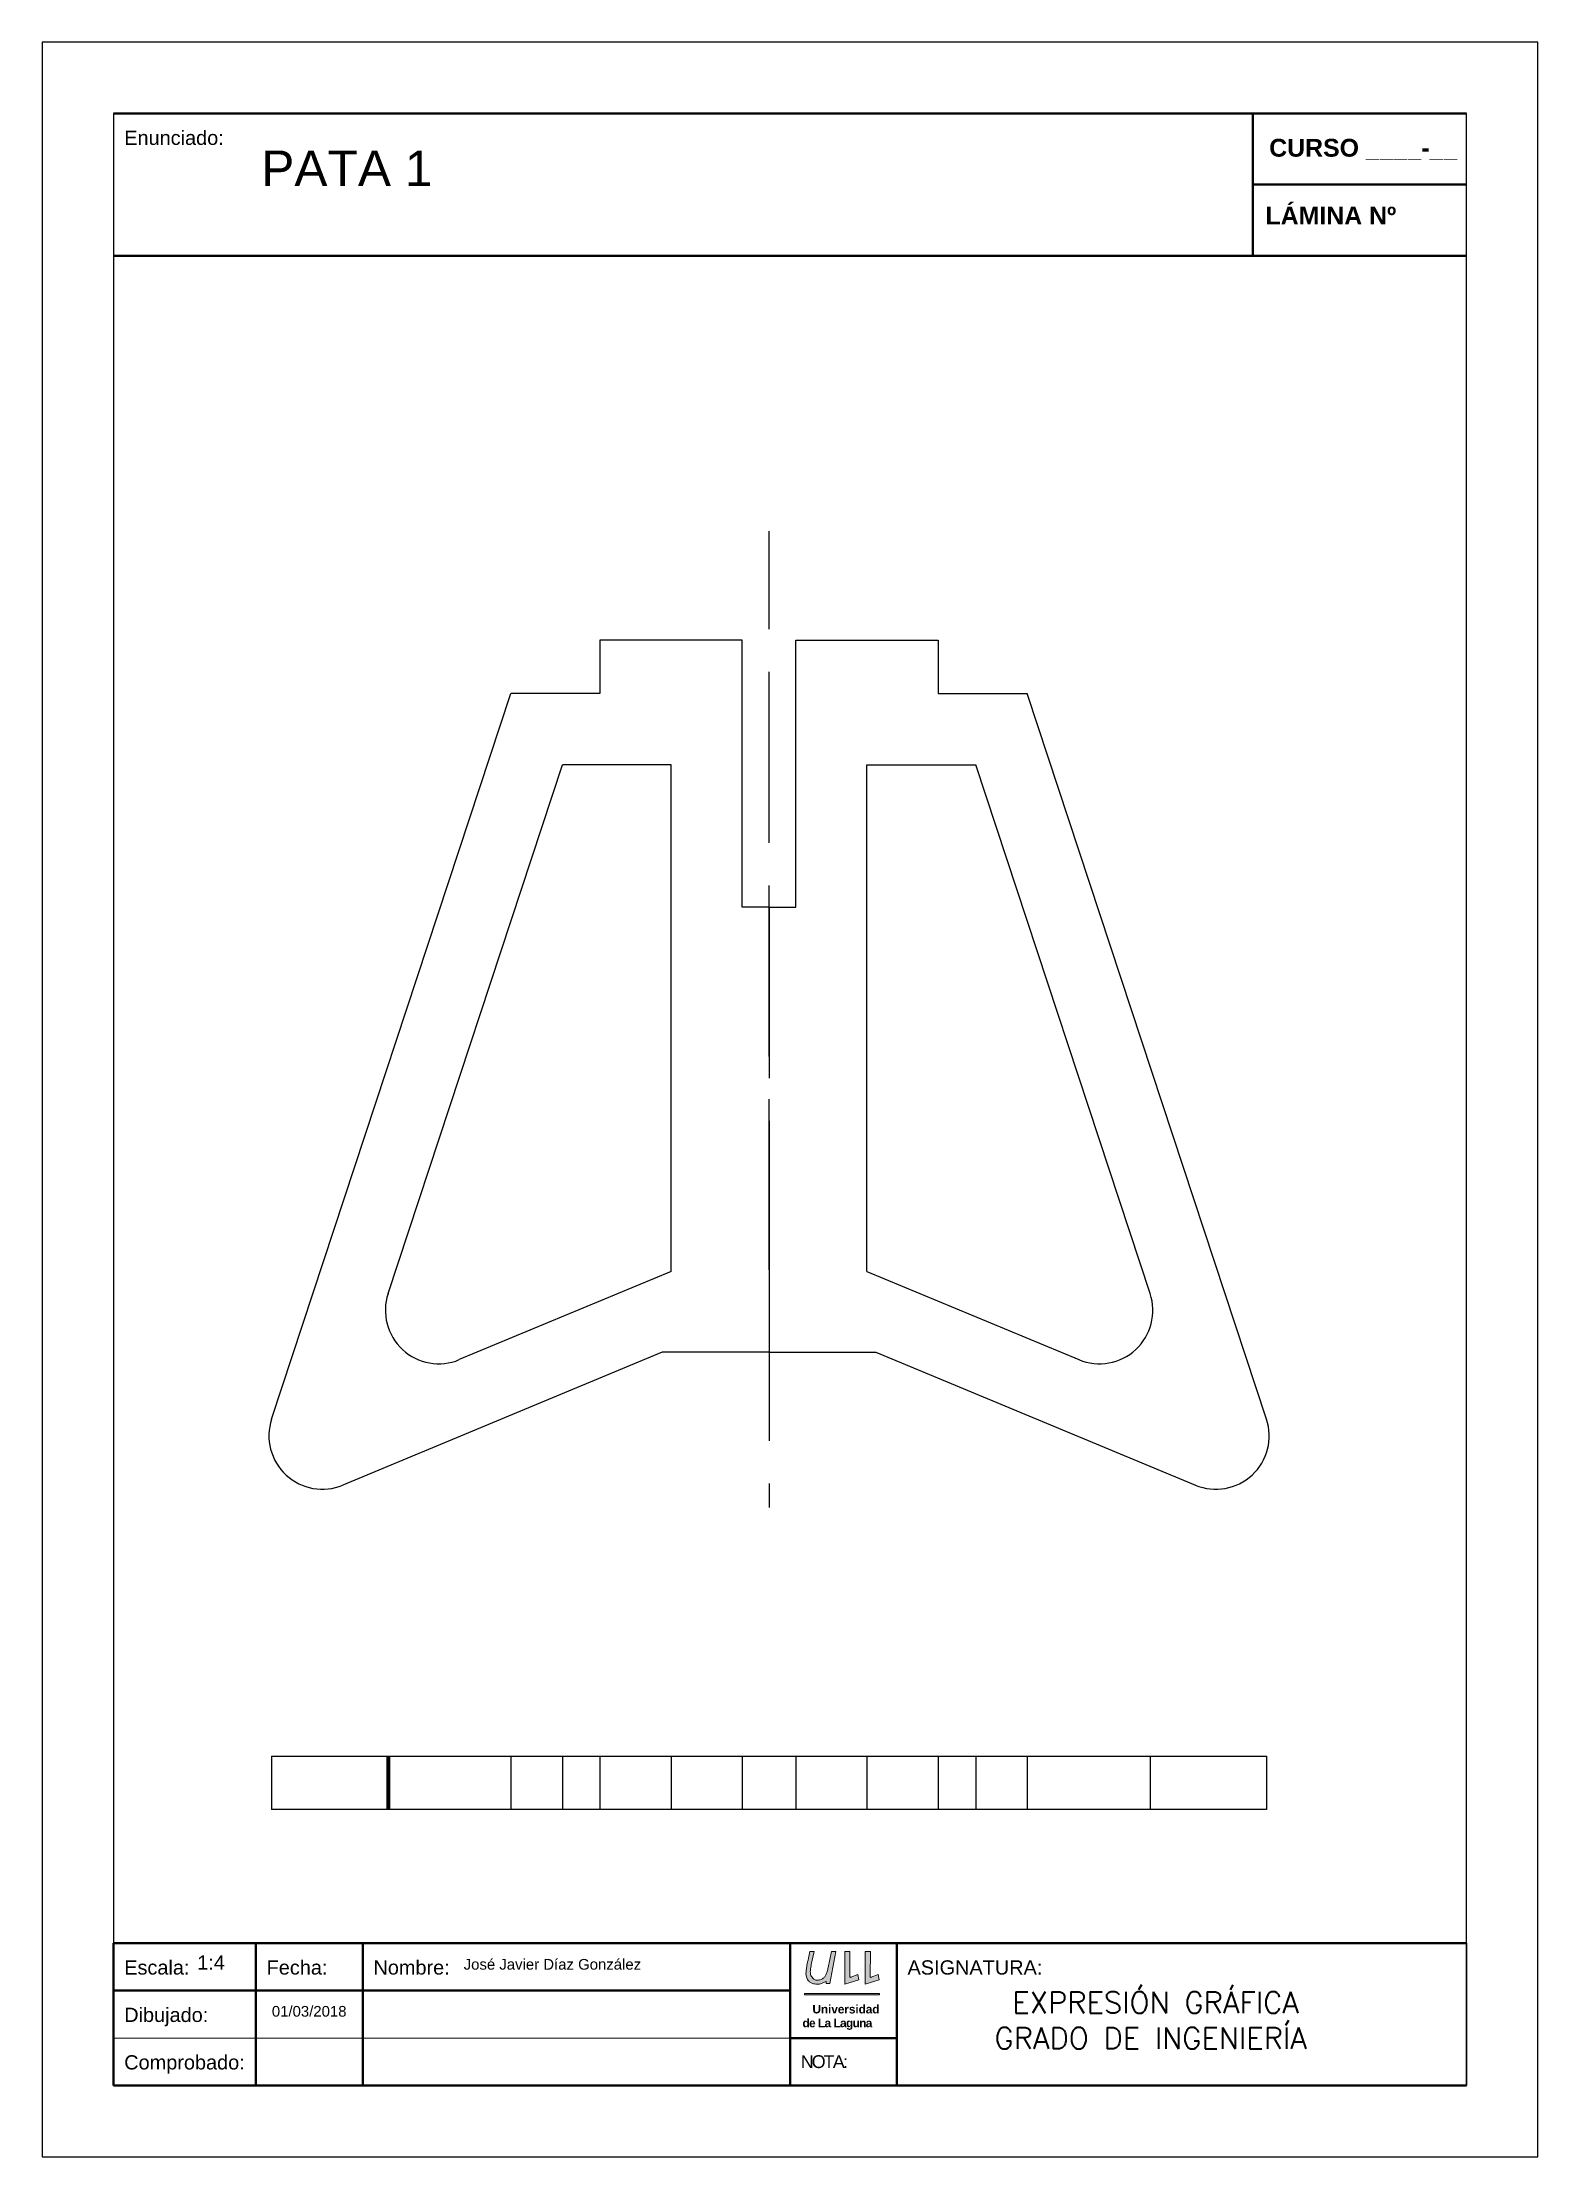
# Paper-space layout 'Pata 1 (Papel A4)' of a CAD drawing. Header units: millimetres. Extents: x -1 to 209, y -1 to 296.
# The model-space entities are those that its viewports show. They can reach past a viewport. Long polylines and large blocks are cut down to what shows.
import ezdxf

# ---------------------------------------------------------------- set-up
doc = ezdxf.new("R2010")
doc.units = ezdxf.units.MM
doc.linetypes.add('ACISOTGB', pattern=[9, 4, -1, 1, -1, 1, -1])
doc.linetypes.add('AM_ISO02W050', pattern=[7.5, 6, -1.5])
doc.layers.add('1_FORMATO-CARATULA', color=7, linetype='Continuous')
doc.styles.add('Arial', font='arial.ttf')
doc.styles.add('Notas', font='arial.ttf', dxfattribs={"height": 3})
doc.styles.add('ROMANS', font='ROMANS.SHX', dxfattribs={"oblique": 15})

# ---------------------------------------------------------------- blocks, each defined once
blk = doc.blocks.new('LOGO ULL')
at = {"layer": '1_FORMATO-CARATULA', "lineweight": 5}
h = blk.add_hatch(color=223, dxfattribs=at)
h.dxf.hatch_style = 1
edge = h.paths.add_edge_path()
edge.add_line((3.27, 6.08), (3.26, 1.47))
edge.add_line((3.26, 1.47), (5.22, 2.12))
edge.add_line((5.22, 2.12), (5.08, 2.86))
edge.add_line((5.08, 2.86), (4.11, 2.46))
edge.add_arc((4.07, 2.55), 0.1, 179.522, 292.6459, ccw=False)
edge.add_line((3.97, 2.55), (4, 6.09))
edge.add_line((4, 6.09), (3.27, 6.08))
edge = h.paths.add_edge_path()
edge.add_line((0.39, 6.08), (0.39, 1.47))
edge.add_line((0.39, 1.47), (2.35, 2.12))
edge.add_line((2.35, 2.12), (2.21, 2.86))
edge.add_line((2.21, 2.86), (1.24, 2.46))
edge.add_arc((1.2, 2.55), 0.1, 179.522, 292.6459, ccw=False)
edge.add_line((1.1, 2.55), (1.13, 6.09))
edge.add_line((1.13, 6.09), (0.39, 6.08))
edge = h.paths.add_edge_path()
edge.add_spline(control_points=[(-4.3, 4.25), (-4.32, 4.12), (-4.38, 3.79), (-4.47, 3.33), (-4.41, 2.8), (-4.18, 2.36), (-3.75, 2.07), (-3.28, 2.03), (-2.83, 2.18), (-2.48, 2.45), (-2.23, 2.81), (-2.04, 3.28), (-1.97, 3.64), (-1.94, 3.84)], knot_values=[0, 0, 0, 0, 0.406212, 0.998003, 1.392646, 2.005469, 2.418071, 2.879104, 3.386786, 3.806784, 4.189984, 4.692515, 5.300005, 5.300005, 5.300005, 5.300005], degree=3, periodic=0)
edge.add_line((-1.94, 3.84), (-1.48, 6.09))
edge.add_line((-1.48, 6.09), (-0.84, 6.09))
edge.add_line((-0.84, 6.09), (-1.68, 1.6))
edge.add_line((-1.68, 1.6), (-2.21, 1.6))
edge.add_line((-2.21, 1.6), (-2.2, 1.84))
edge.add_arc((-2.25, 1.84), 0.05, 357.8403, 480.8465)
edge.add_line((-2.28, 1.88), (-2.43, 1.79))
edge.add_spline(control_points=[(-2.43, 1.79), (-2.51, 1.75), (-2.72, 1.62), (-3.2, 1.46), (-3.79, 1.47), (-4.31, 1.65), (-4.69, 1.94), (-4.93, 2.29), (-5.03, 2.65), (-5.06, 3.01), (-5.02, 3.5), (-4.91, 4.23), (-4.79, 4.79), (-4.71, 5.14)], knot_values=[0, 0, 0, 0, 0.256406, 0.75158, 1.496844, 1.970851, 2.381591, 2.910815, 3.209436, 3.488926, 4.005206, 4.663746, 5.726955, 5.726955, 5.726955, 5.726955], degree=3, periodic=0)
edge.add_line((-4.71, 5.14), (-4.52, 6.09))
edge.add_line((-4.52, 6.09), (-3.89, 6.1))
edge.add_line((-3.89, 6.1), (-4.3, 4.25))
h = blk.add_hatch(color=251, dxfattribs=at)
h.dxf.hatch_style = 1
h.paths.add_polyline_path([(-5.26, 0), (5.26, 0), (5.26, 0.19), (-5.26, 0.19)])
at = {"layer": '1_FORMATO-CARATULA', "color": 223, "lineweight": 5}
for p, q in [((-4.71, 5.14), (-4.52, 6.09)), ((-4.52, 6.09), (-3.89, 6.1)), ((-3.89, 6.1), (-4.3, 4.25)), ((-1.94, 3.84), (-1.48, 6.09)), ((-1.68, 1.6), (-0.84, 6.09)), ((-0.84, 6.09), (-1.48, 6.09)), ((1.13, 6.09), (0.39, 6.08)), ((0.39, 6.08), (0.39, 1.47)), ((1.1, 2.55), (1.13, 6.09)), ((3.27, 6.08), (3.26, 1.47)), ((4, 6.09), (3.27, 6.08)), ((3.97, 2.55), (4, 6.09)), ((-2.28, 1.88), (-2.43, 1.79)), ((-2.21, 1.6), (-2.2, 1.84)), ((-1.68, 1.6), (-2.21, 1.6)), ((0.39, 1.47), (2.35, 2.12)), ((2.21, 2.86), (1.24, 2.46)), ((2.35, 2.12), (2.21, 2.86)), ((3.26, 1.47), (5.22, 2.12)), ((5.08, 2.86), (4.11, 2.46)), ((5.22, 2.12), (5.08, 2.86))]:
    blk.add_line(p, q, dxfattribs=at)
at = {"layer": '1_FORMATO-CARATULA', "color": 251, "lineweight": 5}
blk.add_lwpolyline([(-5.26, 0), (5.26, 0), (5.26, 0.19), (-5.26, 0.19)], close=True, dxfattribs=at)
at = {"layer": '1_FORMATO-CARATULA', "color": 223, "lineweight": 5}
for centre, radius, start, end in [((-2.25, 1.84), 0.05, 357.8403, 120.8465), ((1.2, 2.55), 0.1, 179.522, 292.6459), ((4.07, 2.55), 0.1, 179.522, 292.6459)]:
    blk.add_arc(centre, radius, start, end, dxfattribs=at)
for points in [[(-2.43, 1.79), (-2.66, 1.66), (-3.13, 1.51), (-3.87, 1.52), (-4.32, 1.68), (-4.65, 1.93), (-4.94, 2.37), (-5.02, 2.65), (-5.05, 2.93), (-5.02, 3.45), (-4.92, 4.1), (-4.71, 5.14)], [(-4.3, 4.25), (-4.37, 3.85), (-4.44, 3.27), (-4.4, 2.87), (-4.1, 2.34), (-3.76, 2.11), (-3.3, 2.06), (-2.81, 2.21), (-2.48, 2.47), (-2.26, 2.79), (-2.07, 3.25), (-1.94, 3.84)]]:
    blk.add_spline(points, degree=3, dxfattribs=at)
at = {"layer": '1_FORMATO-CARATULA', "color": 251, "linetype": 'Continuous', "lineweight": 5, "ltscale": 0.2, "insert": (0.2, -1.42), "char_height": 1.2, "width": 8.6892, "attachment_point": 2, "style": 'Arial'}
blk.add_mtext('\\pxqd;{\\fArial|b1|i0|c0|p34;\\T0.98;\\C252;Universidad}', dxfattribs=at)
at = {"layer": '1_FORMATO-CARATULA', "linetype": 'Continuous', "lineweight": 5, "ltscale": 0.2, "insert": (0.2, -3.36), "char_height": 1.2, "width": 11.497, "attachment_point": 2, "style": 'Arial'}
blk.add_mtext('\\pxqd;{\\fArial|b1|i0|c0|p34;\\T0.9;\\C252;de La Laguna}', dxfattribs=at)

msp = doc.modelspace()

# ---------------------------------------------------------------- linework, layer by layer
at = {"linetype": 'AM_ISO02W050'}
for p, q in [((712.4, 66.5), (712.4, 481.6)), ((712.4, 270.3), (712.4, 66.5)), ((712.4, 66.5), (712.4, -66.9))]:
    msp.add_line(p, q, dxfattribs=at)
for p, q in [((697.4, 420.3), (617.4, 420.3)), ((617.4, 420.3), (617.4, 390.3)), ((697.4, 270.3), (697.4, 420.3)), ((727.4, 270.3), (727.4, 420.3)), ((727.4, 420.3), (807.4, 420.3)), ((807.4, 420.3), (807.4, 390.3)), ((433, -17.3), (567.4, 390.3)), ((617.4, 390.3), (567.4, 390.3)), ((617.4, 390.3), (567.4, 390.3)), ((617.4, 390.3), (567.4, 390.3)), ((617.4, 390.3), (567.4, 390.3)), ((807.4, 390.3), (857.4, 390.3)), ((807.4, 390.3), (857.4, 390.3)), ((807.4, 390.3), (857.4, 390.3)), ((807.4, 390.3), (857.4, 390.3)), ((991.9, -17.3), (857.4, 390.3)), ((498.4, 53.2), (596.4, 350.3)), ((617.4, 350.3), (596.4, 350.3)), ((657.4, 350.3), (596.4, 350.3)), ((657.4, 65.7), (657.4, 350.3)), ((767.4, 65.7), (767.4, 350.3)), ((767.4, 350.3), (828.5, 350.3)), ((807.4, 350.3), (828.5, 350.3)), ((926.5, 53.2), (828.5, 350.3)), ((712.4, 270.3), (697.4, 270.3)), ((712.4, 270.3), (727.4, 270.3)), ((657.4, 65.7), (538.4, 16.1)), ((767.4, 65.7), (886.5, 16.1)), ((652.4, 20.3), (473, -54.4)), ((712.4, 20.3), (652.4, 20.3)), ((712.4, 20.3), (772.4, 20.3)), ((772.4, 20.3), (951.9, -54.4)), ((433, -206.7), (991.9, -206.7)), ((433, -206.7), (433, -236.7)), ((567.4, -206.7), (567.4, -236.7)), ((617.4, -206.7), (617.4, -236.7)), ((697.4, -206.7), (697.4, -236.7)), ((727.4, -206.7), (727.4, -236.7)), ((807.4, -206.7), (807.4, -236.7)), ((857.4, -206.7), (857.4, -236.7)), ((991.9, -206.7), (991.9, -236.7)), ((991.9, -236.7), (433, -236.7))]:
    msp.add_line(p, q)
at = {"linetype": 'ACISOTGB', "lineweight": 211}
msp.add_line((498.4, -206.7), (498.4, -236.7), dxfattribs=at)
at = {"linetype": 'ACISOTGB'}
for p, q in [((596.4, -206.7), (596.4, -236.7)), ((657.4, -206.7), (657.4, -236.7)), ((767.4, -206.7), (767.4, -236.7)), ((828.5, -206.7), (828.5, -236.7)), ((926.5, -206.7), (926.5, -236.7))]:
    msp.add_line(p, q, dxfattribs=at)
for centre, start, end in [((526.9, 43.8), 161.7481, 292.6199), ((898, 43.8), 247.3801, 18.2519), ((461.5, -26.7), 161.7481, 292.6199), ((963.4, -26.7), 247.3801, 18.2519)]:
    msp.add_arc(centre, 30, start, end)

psp = doc.layouts.new('Pata 1 (Papel A4)')

# ---------------------------------------------------------------- linework, layer by layer
psp.add_line((199.21, 29.21), (199.21, 9.21))
for points in [[(-0.79, -0.79), (209.21, -0.79), (209.21, 296.21), (-0.79, 296.21)], [(9.21, 9.21), (199.21, 9.21), (199.21, 286.21), (9.21, 286.21)]]:
    psp.add_lwpolyline(points, close=True)
at = {"layer": '1_FORMATO-CARATULA', "linetype": 'Continuous', "lineweight": 40, "ltscale": 0.2}
for p, q in [((199.21, 286.21), (9.21, 286.21)), ((169.21, 286.21), (169.21, 266.21)), ((199.21, 276.21), (169.21, 276.21)), ((199.21, 266.21), (9.21, 266.21)), ((9.21, 29.21), (199.21, 29.21)), ((9.21, 29.21), (9.21, 9.21)), ((29.21, 29.21), (29.21, 9.21)), ((44.21, 29.21), (44.21, 9.21)), ((104.21, 29.21), (104.21, 9.21)), ((119.21, 29.21), (119.21, 9.21)), ((9.21, 22.54), (104.21, 22.54)), ((104.21, 15.87), (119.21, 15.87)), ((9.21, 9.21), (199.21, 9.21))]:
    psp.add_line(p, q, dxfattribs=at)
at = {"layer": '1_FORMATO-CARATULA', "linetype": 'Continuous', "lineweight": 13, "ltscale": 0.2}
psp.add_line((9.21, 15.87), (104.21, 15.87), dxfattribs=at)

# ---------------------------------------------------------------- block references
at = {"color": 251}
psp.add_blockref('LOGO ULL', (111.5, 21.95), dxfattribs=at)

# ---------------------------------------------------------------- texts
at = {"linetype": 'AM_ISO02W050', "attachment_point": 1, "style": 'Notas'}
for s, insert, char_height, width in [('PATA 1', (29.94, 281), 5, 37.088), ('1:4', (20.96, 27.48), 2, 6.7004), ('José Javier Díaz González', (58.38, 26.98), 1.5, 43.7462), ('01/03/2018', (31.44, 20.38), 1.5, 22.2325)]:
    psp.add_mtext(s, dxfattribs=dict(at, insert=insert, char_height=char_height, width=width))
at = {"layer": '1_FORMATO-CARATULA', "linetype": 'Continuous', "lineweight": 40, "ltscale": 0.2, "attachment_point": 1}
for s, insert, char_height, width, style in [('Enunciado:', (10.71, 283.79), 2, 17.8049, 'Arial'), ('{\\fArial|b1|i0|c0|p34;CURSO \\C255;____\\C256;-\\C255;__}', (171.5, 282.64), 2.5, 34.88, 'Arial'), ('{\\fArial|b1|i0|c0|p34;LÁMINA Nº}', (170.98, 273.12), 2.5, 27.7257, 'Arial'), ('Escala:', (10.71, 26.79), 2, 17.8049, 'Arial'), ('Fecha:', (30.71, 26.79), 2, 17.8049, 'Arial'), ('Nombre:', (45.71, 26.79), 2, 17.8049, 'Arial'), ('ASIGNATURA:', (120.71, 26.79), 2, 17.8049, 'Arial'), ('\\pi5.0849;{\\Q0;EXPRESIÓN GRÁFICA\\P\\pi2.5849;GRADO DE INGENIERÍA}', (130.34, 22.35), 3, 54.7412, 'ROMANS'), ('Dibujado:', (10.71, 20.13), 2, 17.876, 'Arial'), ('Comprobado:', (10.71, 13.46), 2, 17.6627, 'Arial'), ('{\\T0.85;NOTA:}', (105.71, 13.46), 1.8, 17.8049, 'Arial')]:
    psp.add_mtext(s, dxfattribs=dict(at, insert=insert, char_height=char_height, width=width, style=style))

# ---------------------------------------------------------------- viewports
at = {"layer": '0'}
psp.add_viewport(center=(104.21, 147.71), size=(190, 237), view_center_point=(724.2, 162.29), view_height=948, dxfattribs=at)

doc.saveas('drawing.dxf')
